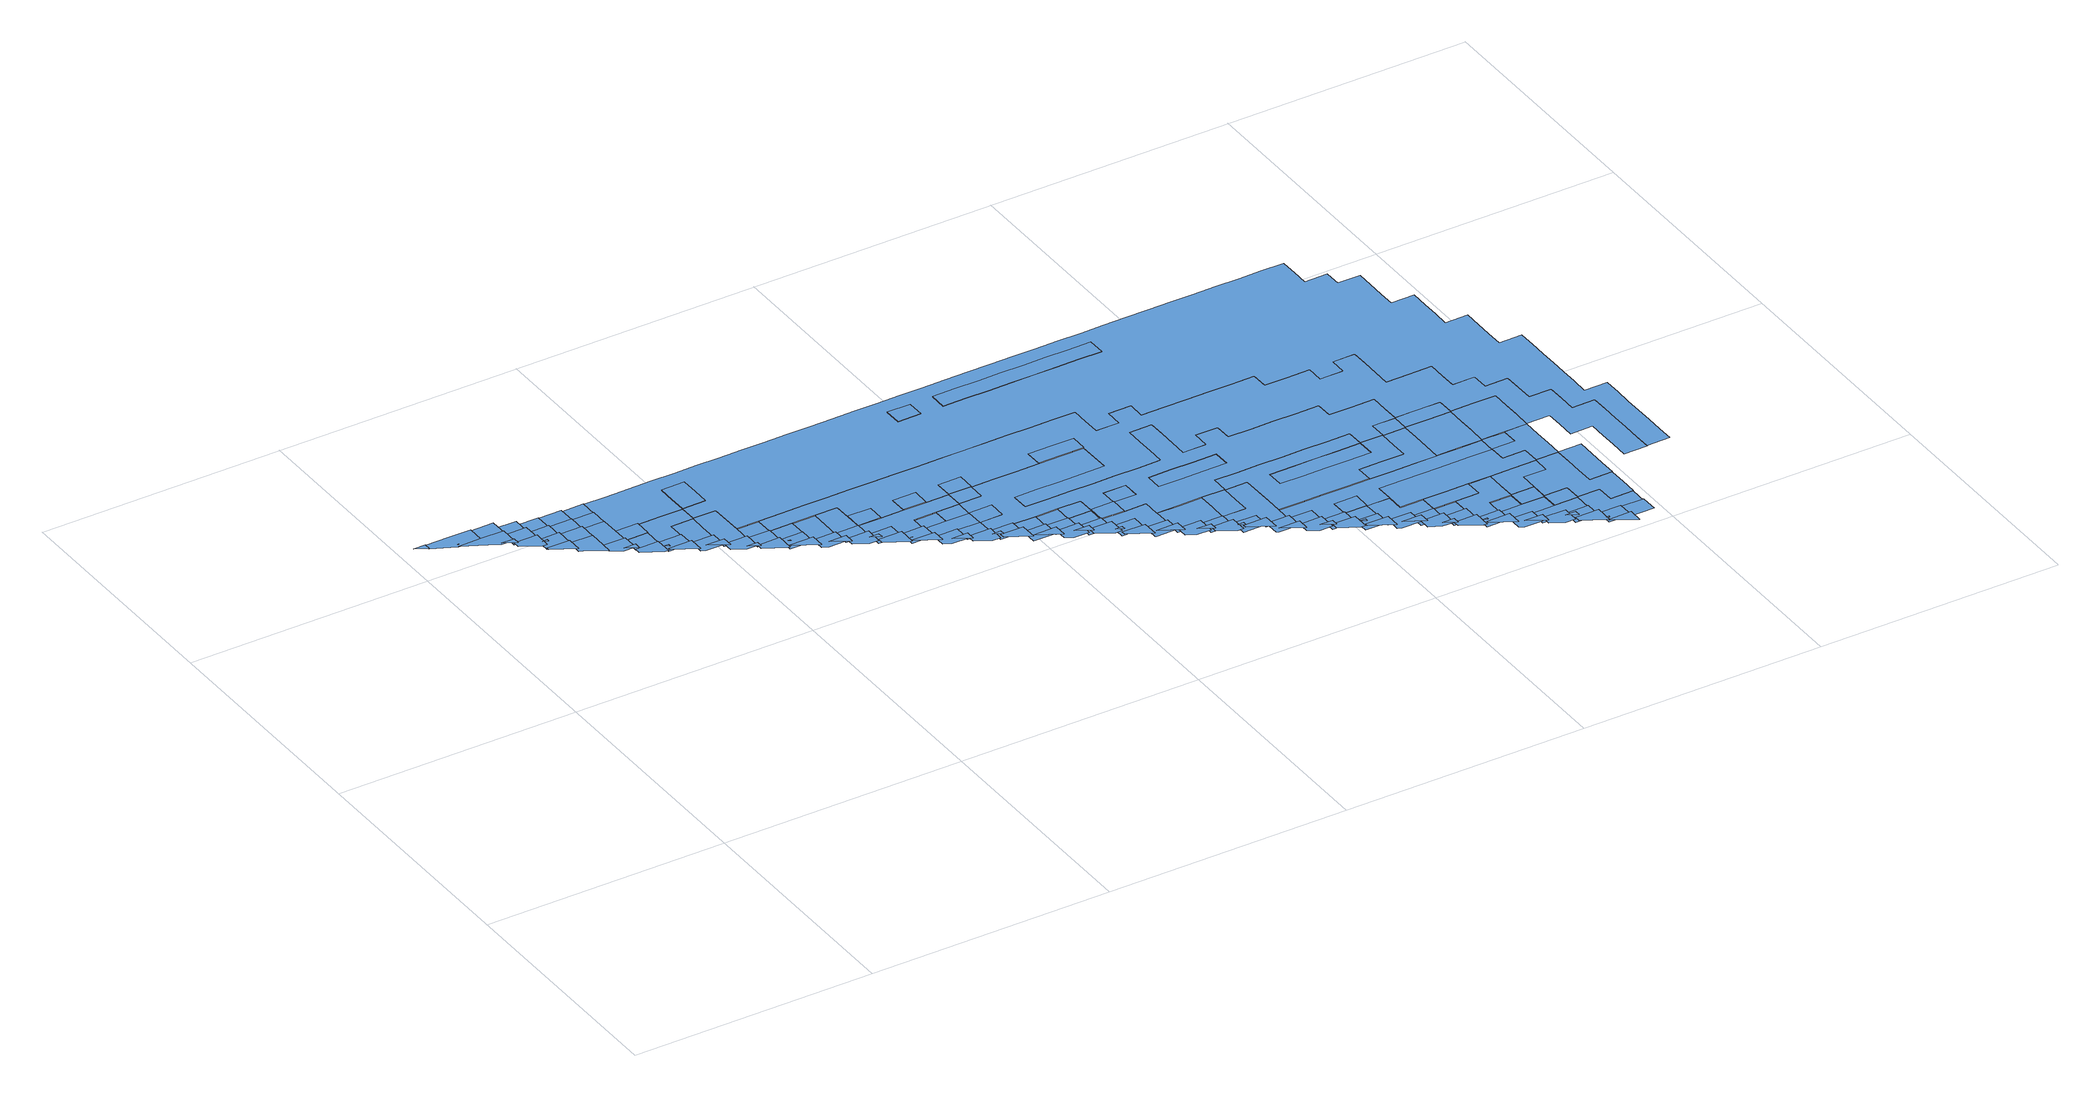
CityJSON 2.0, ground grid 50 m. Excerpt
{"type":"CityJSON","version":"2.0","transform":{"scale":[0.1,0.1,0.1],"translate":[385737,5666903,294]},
"CityObjects":{
"waterbody1":{"type":"WaterBody","attributes":{"Height":"297.8"},"geometry":[{"type":"MultiSurface","lod":"1","boundaries":[[[0,1,2]]]}]},
"waterbody2":{"type":"WaterBody","attributes":{"Height":"298.3"},"geometry":[{"type":"MultiSurface","lod":"1","boundaries":[[[3,4,5]]]}]},
"waterbody3":{"type":"WaterBody","attributes":{"Height":"297.7"},"geometry":[{"type":"MultiSurface","lod":"1","boundaries":[[[6,7,8,9,10,11,12]]]}]},
"waterbody4":{"type":"WaterBody","attributes":{"Height":"297.8"},"geometry":[{"type":"MultiSurface","lod":"1","boundaries":[[[13,14,15,16,17,18,19,20]]]}]},
"waterbody5":{"type":"WaterBody","attributes":{"Height":"298.1"},"geometry":[{"type":"MultiSurface","lod":"1","boundaries":[[[21,22,23]]]}]},
"waterbody6":{"type":"WaterBody","attributes":{"Height":"297.5"},"geometry":[{"type":"MultiSurface","lod":"1","boundaries":[[[24,25,26,27]]]}]},
"waterbody7":{"type":"WaterBody","attributes":{"Height":"297.2"},"geometry":[{"type":"MultiSurface","lod":"1","boundaries":[[[28,29,30,31,32]]]}]},
"waterbody8":{"type":"WaterBody","attributes":{"Height":"296.8"},"geometry":[{"type":"MultiSurface","lod":"1","boundaries":[[[33,34,35,36]]]}]},
"waterbody9":{"type":"WaterBody","attributes":{"Height":"298.2"},"geometry":[{"type":"MultiSurface","lod":"1","boundaries":[[[37,38,39]]]}]},
"waterbody10":{"type":"WaterBody","attributes":{"Height":"296.2"},"geometry":[{"type":"MultiSurface","lod":"1","boundaries":[[[40,41,42,43]]]}]},
"waterbody11":{"type":"WaterBody","attributes":{"Height":"296.4"},"geometry":[{"type":"MultiSurface","lod":"1","boundaries":[[[44,45,46,47]]]}]},
"waterbody12":{"type":"WaterBody","attributes":{"Height":"296.1"},"geometry":[{"type":"MultiSurface","lod":"1","boundaries":[[[48,49,50,51]]]}]},
"waterbody13":{"type":"WaterBody","attributes":{"Height":"295.6"},"geometry":[{"type":"MultiSurface","lod":"1","boundaries":[[[52,53,54,55]]]}]},
"waterbody14":{"type":"WaterBody","attributes":{"Height":"295.3"},"geometry":[{"type":"MultiSurface","lod":"1","boundaries":[[[56,57,58,59]]]}]},
"waterbody15":{"type":"WaterBody","attributes":{"Height":"295.8"},"geometry":[{"type":"MultiSurface","lod":"1","boundaries":[[[60,61,62,63,64,65]]]}]},
"waterbody16":{"type":"WaterBody","attributes":{"Height":"295.7"},"geometry":[{"type":"MultiSurface","lod":"1","boundaries":[[[66,67,68,69]]]}]},
"waterbody17":{"type":"WaterBody","attributes":{"Height":"295.3"},"geometry":[{"type":"MultiSurface","lod":"1","boundaries":[[[70,71,56,72]]]}]},
"waterbody18":{"type":"WaterBody","attributes":{"Height":"295.2"},"geometry":[{"type":"MultiSurface","lod":"1","boundaries":[[[73,74,75,76]]]}]},
"waterbody19":{"type":"WaterBody","attributes":{"Height":"295.6"},"geometry":[{"type":"MultiSurface","lod":"1","boundaries":[[[77,78,79,80,81]]]}]},
"waterbody20":{"type":"WaterBody","attributes":{"Height":"296.2"},"geometry":[{"type":"MultiSurface","lod":"1","boundaries":[[[82,83,84]]]}]},
"waterbody21":{"type":"WaterBody","attributes":{"Height":"295.2"},"geometry":[{"type":"MultiSurface","lod":"1","boundaries":[[[85,86,87,88,89,90]]]}]},
"waterbody22":{"type":"WaterBody","attributes":{"Height":"295.1"},"geometry":[{"type":"MultiSurface","lod":"1","boundaries":[[[91,92,93,94]]]}]},
"waterbody23":{"type":"WaterBody","attributes":{"Height":"295.1"},"geometry":[{"type":"MultiSurface","lod":"1","boundaries":[[[95,96,97,98,99]]]}]},
"waterbody24":{"type":"WaterBody","attributes":{"Height":"294.9"},"geometry":[{"type":"MultiSurface","lod":"1","boundaries":[[[100,101,102,103]]]}]},
"waterbody25":{"type":"WaterBody","attributes":{"Height":"294.9"},"geometry":[{"type":"MultiSurface","lod":"1","boundaries":[[[104,105,106,107]]]}]},
"waterbody26":{"type":"WaterBody","attributes":{"Height":"296.4"},"geometry":[{"type":"MultiSurface","lod":"1","boundaries":[[[108,109,110]]]}]},
"waterbody27":{"type":"WaterBody","attributes":{"Height":"295.0"},"geometry":[{"type":"MultiSurface","lod":"1","boundaries":[[[111,112,113,114]]]}]},
"waterbody28":{"type":"WaterBody","attributes":{"Height":"295.6"},"geometry":[{"type":"MultiSurface","lod":"1","boundaries":[[[115,116,117,118]]]}]},
"waterbody29":{"type":"WaterBody","attributes":{"Height":"294.9"},"geometry":[{"type":"MultiSurface","lod":"1","boundaries":[[[119,120,104,121]]]}]},
"waterbody30":{"type":"WaterBody","attributes":{"Height":"296.3"},"geometry":[{"type":"MultiSurface","lod":"1","boundaries":[[[122,123,124]]]}]},
"waterbody31":{"type":"WaterBody","attributes":{"Height":"295.1"},"geometry":[{"type":"MultiSurface","lod":"1","boundaries":[[[125,126,127,128,129]]]}]},
"waterbody32":{"type":"WaterBody","attributes":{"Height":"294.7"},"geometry":[{"type":"MultiSurface","lod":"1","boundaries":[[[130,131,132,133,134,135,136,137]]]}]},
"waterbody33":{"type":"WaterBody","attributes":{"Height":"294.6"},"geometry":[{"type":"MultiSurface","lod":"1","boundaries":[[[138,139,140,141,142,143]]]}]},
"waterbody34":{"type":"WaterBody","attributes":{"Height":"295.2"},"geometry":[{"type":"MultiSurface","lod":"1","boundaries":[[[144,145,146,147,148]]]}]},
"waterbody35":{"type":"WaterBody","attributes":{"Height":"295.8"},"geometry":[{"type":"MultiSurface","lod":"1","boundaries":[[[149,150,151]]]}]},
"waterbody36":{"type":"WaterBody","attributes":{"Height":"294.7"},"geometry":[{"type":"MultiSurface","lod":"1","boundaries":[[[152,153,154,155,156,157,158,137]]]}]},
"waterbody37":{"type":"WaterBody","attributes":{"Height":"295.2"},"geometry":[{"type":"MultiSurface","lod":"1","boundaries":[[[159,160,161,148,162]]]}]},
"waterbody38":{"type":"WaterBody","attributes":{"Height":"294.8"},"geometry":[{"type":"MultiSurface","lod":"1","boundaries":[[[163,164,165,166]]]}]},
"waterbody39":{"type":"WaterBody","attributes":{"Height":"296.7"},"geometry":[{"type":"MultiSurface","lod":"1","boundaries":[[[167,168,169]]]}]},
"waterbody40":{"type":"WaterBody","attributes":{"Height":"294.9"},"geometry":[{"type":"MultiSurface","lod":"1","boundaries":[[[170,171,172,173,174,175]]]}]},
"waterbody41":{"type":"WaterBody","attributes":{"Height":"294.6"},"geometry":[{"type":"MultiSurface","lod":"1","boundaries":[[[176,177,178,179]]]}]},
"waterbody42":{"type":"WaterBody","attributes":{"Height":"295.6"},"geometry":[{"type":"MultiSurface","lod":"1","boundaries":[[[180,181,182,183]]]}]},
"waterbody43":{"type":"WaterBody","attributes":{"Height":"294.7"},"geometry":[{"type":"MultiSurface","lod":"1","boundaries":[[[184,185,186,187]]]}]},
"waterbody44":{"type":"WaterBody","attributes":{"Height":"294.6"},"geometry":[{"type":"MultiSurface","lod":"1","boundaries":[[[188,189,176,190]]]}]},
"waterbody45":{"type":"WaterBody","attributes":{"Height":"296.2"},"geometry":[{"type":"MultiSurface","lod":"1","boundaries":[[[191,192,193]]]}]},
"waterbody46":{"type":"WaterBody","attributes":{"Height":"295.0"},"geometry":[{"type":"MultiSurface","lod":"1","boundaries":[[[194,195,196,197,198]]]}]},
"waterbody47":{"type":"WaterBody","attributes":{"Height":"294.5"},"geometry":[{"type":"MultiSurface","lod":"1","boundaries":[[[199,200,201,202,203,204]]]}]},
"waterbody48":{"type":"WaterBody","attributes":{"Height":"295.5"},"geometry":[{"type":"MultiSurface","lod":"1","boundaries":[[[205,206,207,208,209]]]}]},
"waterbody49":{"type":"WaterBody","attributes":{"Height":"296.9"},"geometry":[{"type":"MultiSurface","lod":"1","boundaries":[[[210,211,212]]]}]},
"waterbody50":{"type":"WaterBody","attributes":{"Height":"294.7"},"geometry":[{"type":"MultiSurface","lod":"1","boundaries":[[[213,214,215,216]]]}]},
"waterbody51":{"type":"WaterBody","attributes":{"Height":"294.6"},"geometry":[{"type":"MultiSurface","lod":"1","boundaries":[[[217,218,219,220,221,222]]]}]},
"waterbody52":{"type":"WaterBody","attributes":{"Height":"295.7"},"geometry":[{"type":"MultiSurface","lod":"1","boundaries":[[[223,224,225,226,227]]]}]},
"waterbody53":{"type":"WaterBody","attributes":{"Height":"294.8"},"geometry":[{"type":"MultiSurface","lod":"1","boundaries":[[[228,229,230,231]]]}]},
"waterbody54":{"type":"WaterBody","attributes":{"Height":"296.6"},"geometry":[{"type":"MultiSurface","lod":"1","boundaries":[[[232,233,234]]]}]},
"waterbody55":{"type":"WaterBody","attributes":{"Height":"294.8"},"geometry":[{"type":"MultiSurface","lod":"1","boundaries":[[[235,236,237,238]]]}]},
"waterbody56":{"type":"WaterBody","attributes":{"Height":"295.9"},"geometry":[{"type":"MultiSurface","lod":"1","boundaries":[[[239,240,241,242]]]}]},
"waterbody57":{"type":"WaterBody","attributes":{"Height":"295.2"},"geometry":[{"type":"MultiSurface","lod":"1","boundaries":[[[243,244,245,246]]]}]},
"waterbody58":{"type":"WaterBody","attributes":{"Height":"296.0"},"geometry":[{"type":"MultiSurface","lod":"1","boundaries":[[[247,248,249]]]}]},
"waterbody59":{"type":"WaterBody","attributes":{"Height":"294.9"},"geometry":[{"type":"MultiSurface","lod":"1","boundaries":[[[250,251,252,253,254]]]}]},
"waterbody60":{"type":"WaterBody","attributes":{"Height":"294.6"},"geometry":[{"type":"MultiSurface","lod":"1","boundaries":[[[255,256,257,258,259,222,260,261,262,263,264,265]]]}]},
"waterbody61":{"type":"WaterBody","attributes":{"Height":"294.4"},"geometry":[{"type":"MultiSurface","lod":"1","boundaries":[[[266,267,268,269]]]}]},
"waterbody62":{"type":"WaterBody","attributes":{"Height":"294.6"},"geometry":[{"type":"MultiSurface","lod":"1","boundaries":[[[270,271,263,272,273,274]]]}]},
"waterbody63":{"type":"WaterBody","attributes":{"Height":"295.3"},"geometry":[{"type":"MultiSurface","lod":"1","boundaries":[[[275,276,277,278,279]]]}]},
"waterbody64":{"type":"WaterBody","attributes":{"Height":"294.8"},"geometry":[{"type":"MultiSurface","lod":"1","boundaries":[[[280,281,282,283]]]}]},
"waterbody65":{"type":"WaterBody","attributes":{"Height":"296.7"},"geometry":[{"type":"MultiSurface","lod":"1","boundaries":[[[284,285,286]]]}]},
"waterbody66":{"type":"WaterBody","attributes":{"Height":"294.7"},"geometry":[{"type":"MultiSurface","lod":"1","boundaries":[[[287,288,289,290]]]}]},
"waterbody67":{"type":"WaterBody","attributes":{"Height":"294.5"},"geometry":[{"type":"MultiSurface","lod":"1","boundaries":[[[291,292,293,294]]]}]},
"waterbody68":{"type":"WaterBody","attributes":{"Height":"296.0"},"geometry":[{"type":"MultiSurface","lod":"1","boundaries":[[[295,296,297,298]]]}]},
"waterbody69":{"type":"WaterBody","attributes":{"Height":"294.9"},"geometry":[{"type":"MultiSurface","lod":"1","boundaries":[[[299,300,301,302]]]}]},
"waterbody70":{"type":"WaterBody","attributes":{"Height":"297.2"}},
"waterbody71":{"type":"WaterBody","attributes":{"Height":"294.7"},"geometry":[{"type":"MultiSurface","lod":"1","boundaries":[[[303,304,305,290]]]}]},
"waterbody72":{"type":"WaterBody","attributes":{"Height":"296.2"},"geometry":[{"type":"MultiSurface","lod":"1","boundaries":[[[306,307,308]]]}]},
"waterbody73":{"type":"WaterBody","attributes":{"Height":"294.9"},"geometry":[{"type":"MultiSurface","lod":"1","boundaries":[[[309,310,299,311]]]}]},
"waterbody74":{"type":"WaterBody","attributes":{"Height":"294.7"},"geometry":[{"type":"MultiSurface","lod":"1","boundaries":[[[312,313,314,315]]]}]},
"waterbody75":{"type":"WaterBody","attributes":{"Height":"294.5"},"geometry":[{"type":"MultiSurface","lod":"1","boundaries":[[[316,317,318,319]]]}]},
"waterbody76":{"type":"WaterBody","attributes":{"Height":"294.8"},"geometry":[{"type":"MultiSurface","lod":"1","boundaries":[[[320,321,322,323]]]}]},
"waterbody77":{"type":"WaterBody","attributes":{"Height":"295.4"},"geometry":[{"type":"MultiSurface","lod":"1","boundaries":[[[324,325,326,327,328]]]}]},
"waterbody78":{"type":"WaterBody","attributes":{"Height":"296.9"},"geometry":[{"type":"MultiSurface","lod":"1","boundaries":[[[329,330,331]]]}]},
"waterbody79":{"type":"WaterBody","attributes":{"Height":"294.6"},"geometry":[{"type":"MultiSurface","lod":"1","boundaries":[[[332,333,334,335]]]}]},
"waterbody80":{"type":"WaterBody","attributes":{"Height":"294.4"},"geometry":[{"type":"MultiSurface","lod":"1","boundaries":[[[336,337,338,339]]]}]},
"waterbody81":{"type":"WaterBody","attributes":{"Height":"296.1"},"geometry":[{"type":"MultiSurface","lod":"1","boundaries":[[[340,341,342,343,344]]]}]},
"waterbody82":{"type":"WaterBody","attributes":{"Height":"297.0"},"geometry":[{"type":"MultiSurface","lod":"1","boundaries":[[[345,346,347]]]}]},
"waterbody83":{"type":"WaterBody","attributes":{"Height":"294.8"},"geometry":[{"type":"MultiSurface","lod":"1","boundaries":[[[348,349,350,351]]]}]},
"waterbody84":{"type":"WaterBody","attributes":{"Height":"294.4"},"geometry":[{"type":"MultiSurface","lod":"1","boundaries":[[[352,353,336,354]]]}]},
"waterbody85":{"type":"WaterBody","attributes":{"Height":"294.5"},"geometry":[{"type":"MultiSurface","lod":"1","boundaries":[[[355,356,357,358]]]}]},
"waterbody86":{"type":"WaterBody","attributes":{"Height":"295.8"},"geometry":[{"type":"MultiSurface","lod":"1","boundaries":[[[359,360,361,362]]]}]},
"waterbody87":{"type":"WaterBody","attributes":{"Height":"295.0"},"geometry":[{"type":"MultiSurface","lod":"1","boundaries":[[[363,364,365,366]]]}]},
"waterbody88":{"type":"WaterBody","attributes":{"Height":"294.9"},"geometry":[{"type":"MultiSurface","lod":"1","boundaries":[[[367,368,369,370]]]}]},
"waterbody89":{"type":"WaterBody","attributes":{"Height":"294.7"},"geometry":[{"type":"MultiSurface","lod":"1","boundaries":[[[371,372,373,374]]]}]},
"waterbody90":{"type":"WaterBody","attributes":{"Height":"294.5"},"geometry":[{"type":"MultiSurface","lod":"1","boundaries":[[[375,376,377,378,379,380,381,382]]]}]},
"waterbody91":{"type":"WaterBody","attributes":{"Height":"296.4"},"geometry":[{"type":"MultiSurface","lod":"1","boundaries":[[[383,384,385]]]}]},
"waterbody92":{"type":"WaterBody","attributes":{"Height":"295.1"},"geometry":[{"type":"MultiSurface","lod":"1","boundaries":[[[386,387,388,389,390]]]}]},
"waterbody93":{"type":"WaterBody","attributes":{"Height":"295.2"},"geometry":[{"type":"MultiSurface","lod":"1","boundaries":[[[391,392,393,394,395]]]}]},
"waterbody94":{"type":"WaterBody","attributes":{"Height":"296.5"},"geometry":[{"type":"MultiSurface","lod":"1","boundaries":[[[396,397,398]]]}]},
"waterbody95":{"type":"WaterBody","attributes":{"Height":"294.5"},"geometry":[{"type":"MultiSurface","lod":"1","boundaries":[[[399,400,401,402]]]}]},
"waterbody96":{"type":"WaterBody","attributes":{"Height":"294.8"},"geometry":[{"type":"MultiSurface","lod":"1","boundaries":[[[403,404,405,406,407,408]]]}]},
"waterbody97":{"type":"WaterBody","attributes":{"Height":"295.8"},"geometry":[{"type":"MultiSurface","lod":"1","boundaries":[[[409,410,411,412,413]]]}]},
"waterbody98":{"type":"WaterBody","attributes":{"Height":"294.4"},"geometry":[{"type":"MultiSurface","lod":"1","boundaries":[[[414,415,416,417,418,419,420,421]]]}]},
"waterbody99":{"type":"WaterBody","attributes":{"Height":"294.6"},"geometry":[{"type":"MultiSurface","lod":"1","boundaries":[[[422,423,424,425]]]}]},
"waterbody100":{"type":"WaterBody","attributes":{"Height":"297.1"},"geometry":[{"type":"MultiSurface","lod":"1","boundaries":[[[426,427,428]]]}]},
"waterbody101":{"type":"WaterBody","attributes":{"Height":"294.8"},"geometry":[{"type":"MultiSurface","lod":"1","boundaries":[[[429,430,431,432,433,434,435,436,437,438,439,440,441,442,443,444,445,446,447,448,449,450,451,452,453,454,455,456,457,458,459,460,461,462,463,464,465,466,467,468,469,470,471,472,473,474,475,476,477,478,479,480,481,482,483,484,485,486,487,488,489,490,491,492,493,494,495,496,497,498,499,500,501,502,503,504,505,506,507,508,509,510,511,512,513,514,515,516,517,518,519,520,521,522,523,524,525,526,527,528,529,530,531,532,533,534,535,536,537,538,539,540,541,542,543,544,545,546,547,548,549,550,551,552,553,554],[555,556,557,558],[559,560,561,562,563,554],[564,565,566,567,568,569,570,571,572,573,574,575,576,577,578,579]]]}]},
"waterbody102":{"type":"WaterBody","attributes":{"Height":"296.5"},"geometry":[{"type":"MultiSurface","lod":"1","boundaries":[[[580,581,582,583]]]}]},
"waterbody103":{"type":"WaterBody","attributes":{"Height":"295.0"},"geometry":[{"type":"MultiSurface","lod":"1","boundaries":[[[584,585,586,587]]]}]},
"waterbody104":{"type":"WaterBody","attributes":{"Height":"294.5"},"geometry":[{"type":"MultiSurface","lod":"1","boundaries":[[[588,589,590,591,592,593]]]}]},
"waterbody105":{"type":"WaterBody","attributes":{"Height":"296.0"},"geometry":[{"type":"MultiSurface","lod":"1","boundaries":[[[594,595,596]]]}]},
"waterbody106":{"type":"WaterBody","attributes":{"Height":"295.2"},"geometry":[{"type":"MultiSurface","lod":"1","boundaries":[[[597,598,599,600,601]]]}]},
"waterbody107":{"type":"WaterBody","attributes":{"Height":"294.4"},"geometry":[{"type":"MultiSurface","lod":"1","boundaries":[[[421,602,603,604,605,606,607,608,609,610,611,612]]]}]},
"waterbody108":{"type":"WaterBody","attributes":{"Height":"294.7"},"geometry":[{"type":"MultiSurface","lod":"1","boundaries":[[[613,614,615,616,617,618,619,620,621,622,623,624,625,626,627,628,629,630,631,632,633,634,635,636,637,638,639,640,641,642,643,644,645,646,647,648,649,650,651,652,653,654,655,656,657,658,659,660,661,662,663,664,665,666,667,668,669,670,671,672,673,674,675,676,677,678,679,680,681,682,683,684,685,686,687,688,689,690,691,692,693,694,695,696,697,698,699,700,701,702,703,704,705,706,707,708,709,710,711,712,713,714,715,716,717,718,719,720,721,722,723,724,725,726,727,728,729,730,731,732,312,733,734,315]]]}]},
"waterbody109":{"type":"WaterBody","attributes":{"Height":"294.5"},"geometry":[{"type":"MultiSurface","lod":"1","boundaries":[[[735,736,737,738,739,740,741,742]]]}]},
"waterbody110":{"type":"WaterBody","attributes":{"Height":"294.6"},"geometry":[{"type":"MultiSurface","lod":"1","boundaries":[[[743,744,745,746,747,748,749,750,751,752,753,754,755,756,757,758,759,760,761,762,763,764,765,766,767,768,769,770,771,772,773,774,775,776,777,778,779,780,781,782,783,784,785,786,787,788,789,790,791,792,793,794,795,796,797,798,255,270,799,800,274,801,802,803,804,805,806,807],[808,809,810,807],[811,812,813,814,815,816,817,818]]]}]},
"waterbody111":{"type":"WaterBody","attributes":{"Height":"295.3"},"geometry":[{"type":"MultiSurface","lod":"1","boundaries":[[[819,820,821,822,823]]]}]},
"waterbody112":{"type":"WaterBody","attributes":{"Height":"296.5"},"geometry":[{"type":"MultiSurface","lod":"1","boundaries":[[[824,825,826]]]}]},
"waterbody113":{"type":"WaterBody","attributes":{"Height":"294.7"},"geometry":[{"type":"MultiSurface","lod":"1","boundaries":[[[827,828,829,830]]]}]},
"waterbody114":{"type":"WaterBody","attributes":{"Height":"294.9"},"geometry":[{"type":"MultiSurface","lod":"1","boundaries":[[[831,832,833,834,835,836,837,838,839,840,841,842,843,844,845,846]]]}]},
"waterbody115":{"type":"WaterBody","attributes":{"Height":"295.7"},"geometry":[{"type":"MultiSurface","lod":"1","boundaries":[[[847,848,849,850,851]]]}]},
"waterbody116":{"type":"WaterBody","attributes":{"Height":"294.6"},"geometry":[{"type":"MultiSurface","lod":"1","boundaries":[[[852,853,854,855]]]}]},
"waterbody117":{"type":"WaterBody","attributes":{"Height":"297.1"},"geometry":[{"type":"MultiSurface","lod":"1","boundaries":[[[856,857,858]]]}]},
"waterbody118":{"type":"WaterBody","attributes":{"Height":"296.0"},"geometry":[{"type":"MultiSurface","lod":"1","boundaries":[[[859,860,861,862]]]}]},
"waterbody119":{"type":"WaterBody","attributes":{"Height":"294.7"},"geometry":[{"type":"MultiSurface","lod":"1","boundaries":[[[863,864,865,866]]]}]},
"waterbody120":{"type":"WaterBody","attributes":{"Height":"294.3"},"geometry":[{"type":"MultiSurface","lod":"1","boundaries":[[[867,868,869,870]]]}]},
"waterbody121":{"type":"WaterBody","attributes":{"Height":"294.4"},"geometry":[{"type":"MultiSurface","lod":"1","boundaries":[[[871,872,873,874]]]}]},
"waterbody122":{"type":"WaterBody","attributes":{"Height":"296.6"},"geometry":[{"type":"MultiSurface","lod":"1","boundaries":[[[875,876,877]]]}]},
"waterbody123":{"type":"WaterBody","attributes":{"Height":"295.2"},"geometry":[{"type":"MultiSurface","lod":"1","boundaries":[[[878,879,880,881,882]]]}]},
"waterbody124":{"type":"WaterBody","attributes":{"Height":"294.5"},"geometry":[{"type":"MultiSurface","lod":"1","boundaries":[[[883,884,885,886,887,888,889,593,890,891,892,893,894,895,896,897,898,899,900,901,902,903],[904,905,906,907,908,909,910,911,912,903]]]}]},
"waterbody125":{"type":"WaterBody","attributes":{"Height":"295.3"},"geometry":[{"type":"MultiSurface","lod":"1","boundaries":[[[913,914,915,916,917]]]}]},
"waterbody126":{"type":"WaterBody","attributes":{"Height":"294.2"},"geometry":[{"type":"MultiSurface","lod":"1","boundaries":[[[918,919,920,921,922,923,924,925]]]}]},
"waterbody127":{"type":"WaterBody","attributes":{"Height":"296.1"},"geometry":[{"type":"MultiSurface","lod":"1","boundaries":[[[926,927,928]]]}]},
"waterbody128":{"type":"WaterBody","attributes":{"Height":"294.3"},"geometry":[{"type":"MultiSurface","lod":"1","boundaries":[[[929,930,931,932]]]}]},
"waterbody129":{"type":"WaterBody","attributes":{"Height":"294.4"},"geometry":[{"type":"MultiSurface","lod":"1","boundaries":[[[933,934,935,936,937,938,939,940,941,942]]]}]},
"waterbody130":{"type":"WaterBody","attributes":{"Height":"295.3"},"geometry":[{"type":"MultiSurface","lod":"1","boundaries":[[[943,944,945,917,946]]]}]},
"waterbody131":{"type":"WaterBody","attributes":{"Height":"294.3"},"geometry":[{"type":"MultiSurface","lod":"1","boundaries":[[[870,947,948,949,950,951,952,953,954,955,956,957,958,959,960,961,962,963,964,965,966,867,967,968]]]}]},
"waterbody132":{"type":"WaterBody","attributes":{"Height":"294.6"},"geometry":[{"type":"MultiSurface","lod":"1","boundaries":[[[969,970,971,972]]]}]},
"waterbody133":{"type":"WaterBody","attributes":{"Height":"296.5"},"geometry":[{"type":"MultiSurface","lod":"1","boundaries":[[[973,974,975]]]}]},
"waterbody134":{"type":"WaterBody","attributes":{"Height":"294.1"},"geometry":[{"type":"MultiSurface","lod":"1","boundaries":[[[976,977,978,979]]]}]},
"waterbody135":{"type":"WaterBody","attributes":{"Height":"295.8"},"geometry":[{"type":"MultiSurface","lod":"1","boundaries":[[[980,981,982,983]]]}]},
"waterbody136":{"type":"WaterBody","attributes":{"Height":"294.6"},"geometry":[{"type":"MultiSurface","lod":"1","boundaries":[[[984,985,969,986]]]}]},
"waterbody137":{"type":"WaterBody","attributes":{"Height":"294.3"},"geometry":[{"type":"MultiSurface","lod":"1","boundaries":[[[987,988,989,990,991,932]]]}]},
"waterbody138":{"type":"WaterBody","attributes":{"Height":"296.0"},"geometry":[{"type":"MultiSurface","lod":"1","boundaries":[[[992,993,994]]]}]},
"waterbody139":{"type":"WaterBody","attributes":{"Height":"294.4"},"geometry":[{"type":"MultiSurface","lod":"1","boundaries":[[[995,996,997,998,999,1000,1001,1002,1003,1004,1005,1006]]]}]},
"waterbody140":{"type":"WaterBody","attributes":{"Height":"294.6"},"geometry":[{"type":"MultiSurface","lod":"1","boundaries":[[[1007,1008,1009,984,1010]]]}]},
"waterbody141":{"type":"WaterBody","attributes":{"Height":"294.2"},"geometry":[{"type":"MultiSurface","lod":"1","boundaries":[[[1011,1012,1013,1014,1015,1016,1017,1018,1019,1020]]]}]},
"waterbody142":{"type":"WaterBody","attributes":{"Height":"294.0"},"geometry":[{"type":"MultiSurface","lod":"1","boundaries":[[[1021,1022,1023,1024]]]}]},
"waterbody143":{"type":"WaterBody","attributes":{"Height":"294.4"},"geometry":[{"type":"MultiSurface","lod":"1","boundaries":[[[1025,1026,1027,1028,1029,1030,1031,1032,1033,1034,1035,1036,1037,1038,1039,1040]]]}]},
"waterbody144":{"type":"WaterBody","attributes":{"Height":"294.1"},"geometry":[{"type":"MultiSurface","lod":"1","boundaries":[[[1041,1042,1043,1044,1045,1046]]]}]},
"waterbody145":{"type":"WaterBody","attributes":{"Height":"295.3"},"geometry":[{"type":"MultiSurface","lod":"1","boundaries":[[[1047,1048,1049,1050,1051]]]}]},
"waterbody146":{"type":"WaterBody","attributes":{"Height":"296.9"},"geometry":[{"type":"MultiSurface","lod":"1","boundaries":[[[1052,1053,1054]]]}]},
"waterbody147":{"type":"WaterBody","attributes":{"Height":"294.5"},"geometry":[{"type":"MultiSurface","lod":"1","boundaries":[[[1055,1056,1057,902]]]}]},
"waterbody148":{"type":"WaterBody","attributes":{"Height":"294.2"},"geometry":[{"type":"MultiSurface","lod":"1","boundaries":[[[1058,1059,1016,1060]]]}]},
"waterbody149":{"type":"WaterBody","attributes":{"Height":"294.2"},"geometry":[{"type":"MultiSurface","lod":"1","boundaries":[[[1061,1062,1063,1064,1065,1066]]]}]},
"waterbody150":{"type":"WaterBody","attributes":{"Height":"295.6"},"geometry":[{"type":"MultiSurface","lod":"1","boundaries":[[[1067,1068,1069,1070,1071]]]}]},
"waterbody151":{"type":"WaterBody","attributes":{"Height":"294.5"},"geometry":[{"type":"MultiSurface","lod":"1","boundaries":[[[1072,1073,1074,1075]]]}]},
"waterbody152":{"type":"WaterBody","attributes":{"Height":"296.2"},"geometry":[{"type":"MultiSurface","lod":"1","boundaries":[[[1076,1077,1078]]]}]},
"waterbody153":{"type":"WaterBody","attributes":{"Height":"294.3"},"geometry":[{"type":"MultiSurface","lod":"1","boundaries":[[[1079,1080,1081,1082]]]}]},
"waterbody154":{"type":"WaterBody","attributes":{"Height":"294.3"},"geometry":[{"type":"MultiSurface","lod":"1","boundaries":[[[1083,1084,1085,1086,1087,1088,1089,1090]]]}]},
"waterbody155":{"type":"WaterBody","attributes":{"Height":"295.5"},"geometry":[{"type":"MultiSurface","lod":"1","boundaries":[[[1091,1092,1093,1094]]]}]},
"waterbody156":{"type":"WaterBody","attributes":{"Height":"294.5"},"geometry":[{"type":"MultiSurface","lod":"1","boundaries":[[[1095,1096,1097,1098,1099,1100,1101,1055,1102,1103]]]}]},
"waterbody157":{"type":"WaterBody","attributes":{"Height":"294.9"},"geometry":[{"type":"MultiSurface","lod":"1","boundaries":[[[1104,1105,1106,1107]]]}]},
"waterbody158":{"type":"WaterBody","attributes":{"Height":"294.6"},"geometry":[{"type":"MultiSurface","lod":"1","boundaries":[[[1108,1109,1110,759,1111,1112]]]}]},
"waterbody159":{"type":"WaterBody","attributes":{"Height":"294.3"},"geometry":[{"type":"MultiSurface","lod":"1","boundaries":[[[1113,1114,1115,1116,1117,1118,1119,1079]]]}]},
"waterbody160":{"type":"WaterBody","attributes":{"Height":"294.4"},"geometry":[{"type":"MultiSurface","lod":"1","boundaries":[[[1120,1121,1122,1123,1124,1125,1126,1127,1128,1129,1130,1131,1132,1133,1134,1040]]]}]},
"waterbody161":{"type":"WaterBody","attributes":{"Height":"294.4"},"geometry":[{"type":"MultiSurface","lod":"1","boundaries":[[[1135,1136,1137,1027]]]}]},
"waterbody162":{"type":"WaterBody","attributes":{"Height":"294.6"},"geometry":[{"type":"MultiSurface","lod":"1","boundaries":[[[1138,1139,1140,1141]]]}]},
"waterbody163":{"type":"WaterBody","attributes":{"Height":"294.5"},"geometry":[{"type":"MultiSurface","lod":"1","boundaries":[[[1142,1143,1144,1145,1146,1147,1148,1149,1150,1151]]]}]},
"waterbody164":{"type":"WaterBody","attributes":{"Height":"294.6"},"geometry":[{"type":"MultiSurface","lod":"1","boundaries":[[[1152,1153,1154,1155,1156,1157,1158,1159,1160,1108]]]}]},
"waterbody165":{"type":"WaterBody","attributes":{"Height":"294.5"},"geometry":[{"type":"MultiSurface","lod":"1","boundaries":[[[1161,1162,1163,1143,1164,1165,1166,1167]]]}]}
},
"vertices":[
[29,1040,38],[29,1053,38],[4,1053,38],
[77,1018,43],[75,1018,43],[77,1017,43],
[124,1018,37],[124,1053,37],[77,1053,37],[29,1053,37],[29,1040,37],[75,1018,37],[77,1018,37],
[141,985,38],[146,982,38],[172,982,38],[172,1018,38],[124,1018,38],[77,1018,38],[77,1017,38],[124,993,38],
[172,968,41],[172,982,41],[146,982,41],
[172,1018,35],[172,1053,35],[124,1053,35],[124,1018,35],
[220,947,32],[220,982,32],[172,982,32],[172,968,32],[210,947,32],
[220,982,28],[220,1018,28],[172,1018,28],[172,982,28],
[220,942,42],[220,947,42],[210,947,42],
[220,1018,22],[220,1053,22],[172,1053,22],[172,1018,22],
[267,947,24],[220,947,24],[220,942,24],[267,916,24],
[267,947,21],[267,982,21],[220,982,21],[220,947,21],
[267,982,16],[267,1018,16],[220,1018,16],[220,982,16],
[267,1018,13],[267,1053,13],[220,1053,13],[220,1018,13],
[315,890,18],[315,912,18],[315,947,18],[267,947,18],[267,916,18],[274,912,18],
[315,947,17],[315,982,17],[267,982,17],[267,947,17],
[315,982,13],[315,1018,13],[267,982,13],
[315,1018,12],[315,1053,12],[267,1053,12],[267,1018,12],
[362,877,16],[362,912,16],[315,912,16],[315,890,16],[338,877,16],
[362,877,22],[338,877,22],[362,864,22],
[315,912,12],[362,912,12],[362,947,12],[362,982,12],[315,982,12],[315,947,12],
[362,982,11],[362,1018,11],[315,1018,11],[315,982,11],
[403,842,11],[410,842,11],[410,877,11],[362,877,11],[362,864,11],
[362,1018,9],[362,1053,9],[315,1053,9],[315,1018,9],
[410,877,9],[410,912,9],[362,912,9],[362,877,9],
[410,842,24],[403,842,24],[410,837,24],
[410,912,10],[410,947,10],[362,947,10],[362,912,10],
[458,811,16],[458,842,16],[410,842,16],[410,837,16],
[458,842,9],[458,877,9],[410,842,9],
[505,806,23],[467,806,23],[505,785,23],
[505,806,11],[505,842,11],[458,842,11],[458,811,11],[467,806,11],
[505,947,7],[458,947,7],[410,947,7],[410,912,7],[410,877,7],[458,877,7],[458,912,7],[505,912,7],
[458,842,6],[505,842,6],[505,877,6],[505,912,6],[458,912,6],[458,877,6],
[553,806,12],[505,806,12],[505,785,12],[531,771,12],[553,771,12],
[553,759,18],[553,771,18],[531,771,18],
[505,877,7],[505,842,7],[505,806,7],[553,806,7],[553,842,7],[553,877,7],[553,912,7],
[596,736,12],[600,736,12],[600,771,12],[553,759,12],
[600,771,8],[600,806,8],[553,806,8],[553,771,8],
[600,733,27],[600,736,27],[596,736,27],
[505,947,9],[553,947,9],[553,982,9],[553,1018,9],[505,1018,9],[505,982,9],
[600,806,6],[600,842,6],[553,842,6],[553,806,6],
[648,707,16],[648,736,16],[600,736,16],[600,733,16],
[648,736,7],[648,771,7],[600,771,7],[600,736,7],
[648,771,6],[648,806,6],[600,771,6],
[696,681,22],[696,701,22],[660,701,22],
[696,701,10],[696,736,10],[648,736,10],[648,707,10],[660,701,10],
[648,736,5],[696,736,5],[696,771,5],[696,806,5],[648,806,5],[648,771,5],
[724,666,15],[743,666,15],[743,701,15],[696,701,15],[696,681,15],
[743,655,29],[743,666,29],[724,666,29],
[743,701,7],[743,736,7],[696,736,7],[696,701,7],
[743,771,6],[743,806,6],[696,806,6],[696,771,6],[696,736,6],[743,736,6],
[791,630,17],[791,666,17],[743,666,17],[743,655,17],[788,630,17],
[791,666,8],[791,701,8],[743,701,8],[743,666,8],
[791,630,26],[788,630,26],[791,629,26],
[791,736,8],[791,771,8],[743,771,8],[743,736,8],
[838,603,19],[838,630,19],[791,630,19],[791,629,19],
[838,630,12],[838,666,12],[791,666,12],[791,630,12],
[886,595,20],[853,595,20],[886,577,20],
[853,595,9],[886,595,9],[886,630,9],[838,630,9],[838,603,9],
[934,701,6],[934,736,6],[886,736,6],[838,736,6],[791,736,6],[743,701,6],[791,701,6],[791,666,6],[838,666,6],[838,701,6],[886,701,6],
[886,666,4],[886,701,4],[838,701,4],[838,666,4],
[934,666,6],[886,666,6],[838,630,6],[886,630,6],[934,630,6],
[917,560,13],[934,560,13],[934,595,13],[886,595,13],[886,577,13],
[886,736,8],[886,771,8],[838,771,8],[838,736,8],
[934,551,27],[934,560,27],[917,560,27],
[886,630,7],[886,595,7],[934,595,7],[934,630,7],
[934,666,5],[934,701,5],[886,701,5],[886,666,5],
[981,560,20],[934,560,20],[934,551,20],[981,525,20],
[981,560,9],[981,595,9],[934,595,9],[934,560,9],
[981,630,7],[981,666,7],[934,666,7],
[1029,499,22],[1029,525,22],[981,525,22],
[1029,525,9],[1029,560,9],[981,525,9],
[934,736,7],[934,701,7],[981,701,7],[981,736,7],
[1029,560,5],[1029,595,5],[981,595,5],[981,560,5],
[981,736,8],[981,771,8],[934,771,8],[934,736,8],
[1076,490,14],[1076,525,14],[1029,525,14],[1029,499,14],[1045,490,14],
[1076,473,29],[1076,490,29],[1045,490,29],
[1076,525,6],[1076,560,6],[1029,560,6],[1029,525,6],
[1076,560,4],[1076,595,4],[1029,595,4],[1029,560,4],
[1110,454,21],[1124,454,21],[1124,490,21],[1076,490,21],[1076,473,21],
[1124,454,30],[1110,454,30],[1124,446,30],
[1124,490,8],[1124,525,8],[1076,525,8],[1076,490,8],
[1124,525,4],[1124,560,4],[1076,525,4],
[1124,560,5],[1124,595,5],[1076,595,5],[1076,560,5],
[1172,454,18],[1124,454,18],[1124,446,18],[1172,420,18],
[1172,454,10],[1172,490,10],[1124,490,10],[1124,454,10],
[1029,982,9],[1029,1018,9],[981,1018,9],[981,982,9],
[1172,525,7],[1172,560,7],[1124,560,7],[1124,525,7],
[1172,454,5],[1219,454,5],[1219,490,5],[1219,525,5],[1172,525,5],[1124,525,5],[1124,490,5],[1172,490,5],
[1219,419,24],[1174,419,24],[1219,394,24],
[1174,419,11],[1219,419,11],[1219,454,11],[1172,454,11],[1172,420,11],
[1267,384,12],[1267,419,12],[1219,419,12],[1219,394,12],[1238,384,12],
[1267,368,25],[1267,384,25],[1238,384,25],
[1219,560,5],[1219,595,5],[1172,595,5],[1172,560,5],
[1219,736,8],[1219,771,8],[1172,771,8],[1124,771,8],[1124,736,8],[1172,736,8],
[1302,349,18],[1314,349,18],[1314,384,18],[1267,384,18],[1267,368,18],
[1314,454,4],[1314,490,4],[1267,490,4],[1219,490,4],[1219,454,4],[1219,419,4],[1267,419,4],[1314,419,4],
[1314,384,6],[1314,419,6],[1267,419,6],[1267,384,6],
[1314,349,31],[1302,349,31],[1314,342,31],
[505,912,8],[553,912,8],[553,877,8],[553,842,8],[600,842,8],[648,842,8],[696,842,8],[743,842,8],[791,842,8],[838,842,8],[886,842,8],[934,842,8],[981,842,8],[1029,842,8],[1076,842,8],[1124,842,8],[1172,842,8],[1219,842,8],[1267,842,8],[1267,806,8],[1267,771,8],[1314,771,8],[1314,806,8],[1362,806,8],[1362,771,8],[1410,771,8],[1457,771,8],[1505,771,8],[1552,771,8],[1600,771,8],[1600,736,8],[1648,736,8],[1695,736,8],[1695,701,8],[1743,701,8],[1743,736,8],[1790,736,8],[1790,701,8],[1790,666,8],[1790,630,8],[1838,630,8],[1886,630,8],[1886,595,8],[1886,560,8],[1933,560,8],[1933,525,8],[1981,525,8],[1981,490,8],[1981,454,8],[2028,454,8],[2028,419,8],[2028,384,8],[2076,384,8],[2076,349,8],[2076,314,8],[2076,278,8],[2076,243,8],[2076,208,8],[2124,208,8],[2124,243,8],[2124,278,8],[2124,314,8],[2124,349,8],[2124,384,8],[2124,419,8],[2076,419,8],[2076,454,8],[2076,490,8],[2076,525,8],[2076,560,8],[2076,595,8],[2076,630,8],[2028,630,8],[2028,666,8],[2028,701,8],[2028,736,8],[1981,736,8],[1981,771,8],[1981,806,8],[1981,842,8],[1933,842,8],[1933,877,8],[1933,912,8],[1933,947,8],[1886,947,8],[1886,982,8],[1838,982,8],[1838,1018,8],[1838,1053,8],[1790,1053,8],[1743,1053,8],[1695,1053,8],[1648,1053,8],[1600,1053,8],[1552,1053,8],[1505,1053,8],[1457,1053,8],[1410,1053,8],[1362,1053,8],[1314,1053,8],[1267,1053,8],[1219,1053,8],[1172,1053,8],[1124,1053,8],[1076,1053,8],[1029,1053,8],[981,1053,8],[934,1053,8],[886,1053,8],[838,1053,8],[791,1053,8],[743,1053,8],[696,1053,8],[648,1053,8],[600,1053,8],[553,1053,8],[505,1053,8],[458,1053,8],[410,1053,8],[362,1053,8],[362,1018,8],[362,982,8],[362,947,8],[410,947,8],[458,947,8],[505,947,8],[981,982,8],[981,1018,8],[1029,1018,8],[1029,982,8],[505,982,8],[505,1018,8],[553,1018,8],[553,982,8],[553,947,8],[1362,982,8],[1314,982,8],[1267,982,8],[1219,982,8],[1172,982,8],[1124,982,8],[1076,982,8],[1076,1018,8],[1124,1018,8],[1172,1018,8],[1219,1018,8],[1267,1018,8],[1314,1018,8],[1362,1018,8],[1410,1018,8],[1410,982,8],
[1362,316,25],[1362,349,25],[1314,349,25],[1314,342,25],
[1362,349,10],[1362,384,10],[1314,384,10],[1314,349,10],
[1314,490,5],[1314,454,5],[1314,419,5],[1362,419,5],[1362,454,5],[1362,490,5],
[1410,290,20],[1410,314,20],[1367,314,20],
[1410,314,12],[1410,349,12],[1362,349,12],[1362,316,12],[1367,314,12],
[1314,384,4],[1362,384,4],[1362,349,4],[1410,349,4],[1410,384,4],[1410,419,4],[1410,454,4],[1410,490,4],[1362,490,4],[1362,454,4],[1362,419,4],
[1029,736,7],[1076,736,7],[1124,736,7],[1124,771,7],[1172,771,7],[1219,771,7],[1219,736,7],[1219,701,7],[1219,666,7],[1172,666,7],[1124,666,7],[1076,666,7],[1029,666,7],[1029,630,7],[1076,630,7],[1124,630,7],[1172,630,7],[1219,630,7],[1267,630,7],[1314,630,7],[1314,666,7],[1314,701,7],[1314,736,7],[1362,736,7],[1362,701,7],[1362,666,7],[1362,630,7],[1410,630,7],[1410,666,7],[1457,666,7],[1457,630,7],[1505,630,7],[1552,630,7],[1600,630,7],[1648,630,7],[1648,595,7],[1695,595,7],[1743,595,7],[1743,560,7],[1743,525,7],[1790,525,7],[1838,525,7],[1838,490,7],[1886,490,7],[1933,490,7],[1933,454,7],[1933,419,7],[1933,384,7],[1981,384,7],[1981,349,7],[1981,314,7],[2028,314,7],[2028,278,7],[2028,243,7],[2028,208,7],[2076,208,7],[2076,243,7],[2076,278,7],[2076,314,7],[2076,349,7],[2076,384,7],[2028,384,7],[2028,419,7],[2028,454,7],[1981,454,7],[1981,490,7],[1981,525,7],[1933,525,7],[1933,560,7],[1886,560,7],[1886,595,7],[1886,630,7],[1838,630,7],[1790,630,7],[1790,666,7],[1790,701,7],[1790,736,7],[1743,736,7],[1743,701,7],[1695,701,7],[1695,736,7],[1648,736,7],[1600,736,7],[1600,771,7],[1552,771,7],[1505,771,7],[1457,771,7],[1410,771,7],[1362,771,7],[1362,806,7],[1314,806,7],[1314,771,7],[1267,771,7],[1267,806,7],[1267,842,7],[1219,842,7],[1172,842,7],[1124,842,7],[1076,842,7],[1029,842,7],[981,842,7],[934,842,7],[886,842,7],[838,842,7],[791,842,7],[743,842,7],[696,842,7],[648,842,7],[600,842,7],[600,806,7],[648,806,7],[696,806,7],[743,806,7],[743,771,7],[791,771,7],[791,736,7],[838,736,7],[838,771,7],[886,771,7],[886,736,7],[934,771,7],[981,771,7],
[1410,560,5],[1410,595,5],[1362,595,5],[1314,595,5],[1267,595,5],[1267,560,5],[1314,560,5],[1362,560,5],
[1172,525,6],[1219,525,6],[1219,490,6],[1267,490,6],[1314,490,6],[1362,490,6],[1362,525,6],[1410,525,6],[1457,525,6],[1505,525,6],[1552,525,6],[1600,525,6],[1648,525,6],[1648,490,6],[1695,490,6],[1695,525,6],[1743,525,6],[1743,560,6],[1743,595,6],[1695,595,6],[1648,595,6],[1648,630,6],[1600,630,6],[1552,630,6],[1505,630,6],[1457,630,6],[1457,666,6],[1410,666,6],[1410,630,6],[1362,630,6],[1362,666,6],[1362,701,6],[1362,736,6],[1314,736,6],[1314,701,6],[1314,666,6],[1314,630,6],[1267,630,6],[1219,630,6],[1172,630,6],[1124,630,6],[1076,630,6],[1029,630,6],[1029,666,6],[1076,666,6],[1124,666,6],[1172,666,6],[1219,666,6],[1219,701,6],[1219,736,6],[1172,736,6],[1124,736,6],[1076,736,6],[1029,736,6],[981,736,6],[981,701,6],[981,666,6],[981,630,6],[934,595,6],[981,595,6],[1029,595,6],[1076,595,6],[1124,595,6],[1124,560,6],[1172,560,6],[1172,595,6],[1219,595,6],[1219,560,6],[1410,560,6],[1362,560,6],[1314,560,6],[1267,560,6],[1267,595,6],[1314,595,6],[1362,595,6],[1410,595,6],
[1457,278,13],[1457,314,13],[1410,314,13],[1410,290,13],[1431,278,13],
[1457,278,25],[1431,278,25],[1457,264,25],
[1457,314,7],[1457,349,7],[1410,349,7],[1410,314,7],
[1172,982,9],[1219,982,9],[1267,982,9],[1314,982,9],[1362,982,9],[1410,982,9],[1410,1018,9],[1362,1018,9],[1314,1018,9],[1267,1018,9],[1219,1018,9],[1172,1018,9],[1124,1018,9],[1076,1018,9],[1076,982,9],[1124,982,9],
[1495,243,17],[1505,243,17],[1505,278,17],[1457,278,17],[1457,264,17],
[1505,278,6],[1505,314,6],[1457,314,6],[1457,278,6],
[1505,238,31],[1505,243,31],[1495,243,31],
[1552,243,20],[1505,243,20],[1505,238,20],[1552,212,20],
[1552,243,7],[1552,278,7],[1505,278,7],[1505,243,7],
[1505,314,3],[1505,278,3],[1552,278,3],[1552,314,3],
[1552,314,4],[1552,349,4],[1505,349,4],[1505,314,4],
[1600,208,26],[1560,208,26],[1600,186,26],
[1560,208,12],[1600,208,12],[1600,243,12],[1552,243,12],[1552,212,12],
[1648,525,5],[1600,525,5],[1552,525,5],[1505,525,5],[1457,525,5],[1410,525,5],[1362,525,5],[1410,490,5],[1410,454,5],[1410,419,5],[1410,384,5],[1457,384,5],[1505,384,5],[1552,384,5],[1600,384,5],[1600,419,5],[1648,419,5],[1695,419,5],[1695,454,5],[1695,490,5],[1648,490,5],[1648,454,5],[1600,454,5],[1552,454,5],[1505,454,5],[1457,454,5],[1457,490,5],[1505,490,5],[1552,490,5],[1600,490,5],
[1648,208,13],[1600,208,13],[1600,186,13],[1624,173,13],[1648,173,13],
[1552,243,2],[1600,243,2],[1648,243,2],[1648,278,2],[1600,278,2],[1600,314,2],[1552,314,2],[1552,278,2],
[1648,160,21],[1648,173,21],[1624,173,21],
[1600,243,3],[1600,208,3],[1648,208,3],[1648,243,3],
[1552,454,4],[1600,454,4],[1648,454,4],[1648,490,4],[1600,490,4],[1552,490,4],[1505,490,4],[1457,490,4],[1457,454,4],[1505,454,4],
[1688,138,13],[1695,138,13],[1695,173,13],[1648,160,13],
[1600,314,3],[1600,349,3],[1648,349,3],[1695,349,3],[1743,349,3],[1790,349,3],[1838,349,3],[1838,384,3],[1790,384,3],[1743,384,3],[1695,384,3],[1648,384,3],[1600,384,3],[1552,384,3],[1505,384,3],[1457,384,3],[1410,384,3],[1410,349,3],[1457,349,3],[1457,314,3],[1505,349,3],[1552,349,3],
[1695,173,6],[1695,208,6],[1648,208,6],[1648,173,6],
[1695,134,25],[1695,138,25],[1688,138,25],
[1695,208,1],[1695,243,1],[1648,243,1],[1648,208,1],
[1743,108,18],[1743,138,18],[1695,138,18],[1695,134,18],
[1743,138,6],[1743,173,6],[1695,138,6],
[1695,243,3],[1743,243,3],[1743,278,3],[1695,278,3],[1648,278,3],
[1790,102,20],[1752,102,20],[1790,81,20],
[1648,419,4],[1600,419,4],[1600,384,4],[1648,384,4],[1695,384,4],[1743,384,4],[1743,419,4],[1743,454,4],[1743,490,4],[1695,490,4],[1695,454,4],[1695,419,4],
[1752,102,6],[1790,102,6],[1790,138,6],[1743,108,6],
[1695,243,2],[1695,208,2],[1695,173,2],[1743,173,2],[1743,208,2],[1790,208,2],[1790,243,2],[1790,278,2],[1743,278,2],[1743,243,2],
[1790,173,0],[1790,208,0],[1743,208,0],[1743,173,0],
[1886,314,4],[1838,314,4],[1838,349,4],[1790,349,4],[1743,349,4],[1695,349,4],[1648,349,4],[1600,349,4],[1600,314,4],[1600,278,4],[1648,278,4],[1695,278,4],[1743,278,4],[1790,278,4],[1838,278,4],[1886,278,4],
[1838,138,1],[1838,173,1],[1790,173,1],[1743,173,1],[1743,138,1],[1790,138,1],
[1817,67,13],[1838,67,13],[1838,102,13],[1790,102,13],[1790,81,13],
[1838,55,29],[1838,67,29],[1817,67,29],
[1743,490,5],[1743,525,5],[1695,525,5],
[1838,173,2],[1838,208,2],[1790,173,2],
[1886,102,2],[1886,138,2],[1838,138,2],[1790,138,2],[1790,102,2],[1838,102,2],
[1886,32,16],[1886,67,16],[1838,67,16],[1838,55,16],[1881,32,16],
[1886,67,5],[1886,102,5],[1838,102,5],[1838,67,5],
[1886,29,22],[1886,32,22],[1881,32,22],
[1886,138,3],[1886,173,3],[1838,173,3],[1838,138,3],
[1886,243,3],[1886,278,3],[1838,278,3],[1790,278,3],[1790,243,3],[1790,208,3],[1838,208,3],[1838,243,3],
[1933,3,15],[1933,32,15],[1886,32,15],[1886,29,15],
[1743,384,5],[1790,384,5],[1838,384,5],[1838,419,5],[1838,454,5],[1838,490,5],[1790,490,5],[1743,454,5],[1743,419,5],
[1933,32,9],[1933,67,9],[1886,67,9],[1886,32,9],
[1838,490,6],[1838,525,6],[1790,525,6],[1743,490,6],[1790,490,6],
[1886,102,3],[1886,67,3],[1933,67,3],[1981,67,3],[1981,102,3],[1933,102,3],[1933,138,3],
[1886,243,4],[1838,243,4],[1838,208,4],[1838,173,4],[1886,173,4],[1886,138,4],[1933,138,4],[1933,102,4],[1981,102,4],[1981,138,4],[1981,173,4],[1933,173,4],[1933,208,4],[1933,243,4],[1933,278,4],
[1886,349,4],[1886,384,4],[1838,384,4],
[1981,32,6],[1981,67,6],[1933,67,6],[1933,32,6],
[1886,278,5],[1933,278,5],[1933,314,5],[1933,349,5],[1933,384,5],[1886,384,5],[1886,349,5],[1838,349,5],[1838,314,5],[1886,314,5],
[1838,454,6],[1838,419,6],[1838,384,6],[1886,384,6],[1933,384,6],[1933,419,6],[1933,454,6],[1933,490,6],[1886,490,6],
[1981,208,5],[1981,243,5],[1981,278,5],[1933,243,5],[1933,208,5],[1933,173,5],[1981,173,5]
]}
